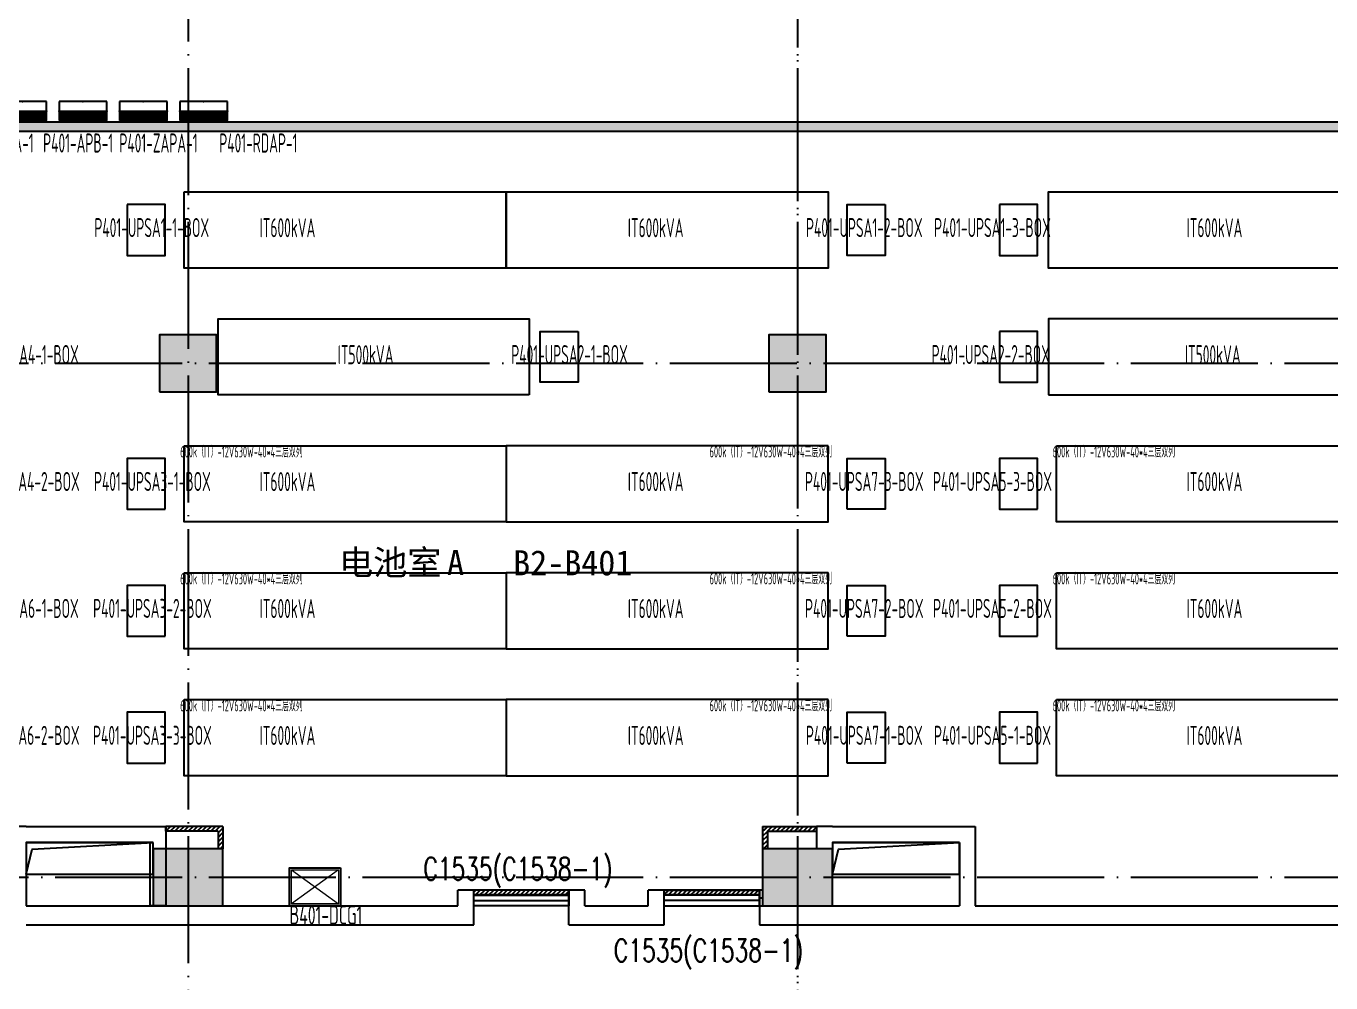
# Model space of a CAD drawing. Extents: x -18502 to 259858, y -468734 to 127958.
# Drawn here: x 16650 to 37200, y -306076 to -291000 of the extents above; entities that cross this region are included whole.
import ezdxf
from ezdxf.enums import TextEntityAlignment as Align

# ---------------------------------------------------------------- set-up
doc = ezdxf.new("R2010")
doc.units = 0
doc.header["$LTSCALE"] = 1000
doc.linetypes.add('参照-弱电底图$0$DOTE', pattern=[2.42, 2, -0.2, 0.02, -0.2])
doc.layers.get('0').update_dxf_attribs({"linetype": 'CONTINUOUS'})
for name, color, linetype in [('参照-弱电底图$0$00-新增电气设备', 6, 'CONTINUOUS'), ('参照-弱电底图$0$00-电源设备', 3, 'CONTINUOUS'), ('参照-弱电底图$0$0弱电机柜', 3, 'CONTINUOUS'), ('参照-弱电底图$0$0弱电机柜编号', 3, 'CONTINUOUS'), ('参照-弱电底图$0$COLUMN', 2, 'CONTINUOUS'), ('参照-弱电底图$0$DOTE', 14, '参照-弱电底图$0$DOTE'), ('参照-弱电底图$0$EQUIP-箱柜', 3, 'CONTINUOUS'), ('参照-弱电底图$0$PUB_HATCH', 8, 'CONTINUOUS'), ('参照-弱电底图$0$WALL', 2, 'CONTINUOUS'), ('参照-弱电底图$0$WALL-MOVE', 4, 'CONTINUOUS'), ('参照-弱电底图$0$WINDOW', 4, 'CONTINUOUS'), ('参照-弱电底图$0$WINDOW_TEXT', 7, 'CONTINUOUS'), ('参照-弱电底图$0$图层1-房间名称', 4, 'CONTINUOUS'), ('参照-弱电底图$0$图层1-房间编号', 51, 'CONTINUOUS'), ('参照-弱电底图$0$图层1-钢平台钢梁', 30, 'CONTINUOUS'), ('参照-弱电底图$0$暖通井', 21, 'CONTINUOUS')]:
    doc.layers.add(name, color=color, linetype=linetype)
doc.styles.add('参照-弱电底图$0$_TCH_LABEL', font='COMPLEX', dxfattribs={"bigfont": 'GBCBIG.shx'})
doc.styles.add('参照-弱电底图$0$_TCH_WINDOW', font='SIMPLEX', dxfattribs={"height": 3.5, "bigfont": 'GBCBIG.shx'})
doc.styles.add('参照-弱电底图$0$_TEL_DIM', font='SIMPLEX', dxfattribs={"width": 0.8, "height": 3.5, "bigfont": 'HZTXT.shx'})
doc.styles.add('参照-弱电底图$0$AUDIT_D_250910134057-0', font='simhei.ttf', dxfattribs={"width": 0.8})
doc.styles.add('参照-弱电底图$0$HZDF2', font='gbenor.shx', dxfattribs={"width": 0.7, "height": 300, "bigfont": 'gbcbig.shx'})
doc.styles.add('参照-弱电底图$0$HZDX', font='gbenor.shx', dxfattribs={"width": 0.7, "bigfont": 'gbcbig.shx'})
pattern_1 = [(45, (0, 35.9), (-35.3553532, 35.3553532), [])]
pattern_2 = [(45, (1095008.53, 201339.68), (-35.3553532, 35.3553532), [])]

# ---------------------------------------------------------------- blocks, each defined once
blk = doc.blocks.new('参照-弱电底图$0$ntong2')
at = {"layer": '参照-弱电底图$0$暖通井', "color": 0}
for points in [[(-1737444, -687972), (-1739444, -687972), (-1739444, -688472), (-1737444, -688472)], [(-1724744, -687972), (-1726744, -687972), (-1726744, -688472), (-1724744, -688472)]]:
    blk.add_lwpolyline(points, close=True, dxfattribs=at)
for points in [[(-1739444, -688472), (-1739350, -688079), (-1737444, -687972)], [(-1726744, -688472), (-1726650, -688079), (-1724744, -687972)]]:
    blk.add_lwpolyline(points, dxfattribs=at)
blk = doc.blocks.new('参照-弱电底图$0$封堵004')
at = {"layer": '参照-弱电底图$0$PUB_HATCH'}
h = blk.add_hatch(dxfattribs=at)
h.set_pattern_fill('普通砖', color=0, scale=20, style=0)
h.set_pattern_definition(pattern_1)
h.paths.add_polyline_path([(-1228987, -517987), (-1230487, -517987), (-1230487, -518062), (-1228987, -518062)])
h = blk.add_hatch(dxfattribs=at)
h.set_pattern_fill('普通砖', color=0, scale=20, style=0)
h.set_pattern_definition(pattern_1)
h.paths.add_polyline_path([(-1225988, -517987), (-1227488, -517987), (-1227488, -518062), (-1225988, -518062)])
at = {"layer": '参照-弱电底图$0$WALL-MOVE', "color": 0}
for p, q in [((-1228987, -517987), (-1230487, -517987)), ((-1230487, -518062), (-1230487, -517987)), ((-1228987, -518062), (-1230487, -518062)), ((-1228987, -518062), (-1228987, -517987)), ((-1225988, -517987), (-1227488, -517987)), ((-1227488, -518062), (-1227488, -517987)), ((-1225988, -518062), (-1227488, -518062)), ((-1225988, -518062), (-1225988, -517987))]:
    blk.add_line(p, q, dxfattribs=at)
blk = doc.blocks.new('参照-弱电底图$0$$TCHSYS$WIN2D')
at = {"color": 0}
for p, q in [((-0.5, 0.5), (0.5, 0.5)), ((-0.5, 0.5), (-0.5, -0.5)), ((0.5, 0.5), (0.5, -0.5)), ((0.5, 0.167), (-0.5, 0.167)), ((0.5, -0.167), (-0.5, -0.167)), ((-0.5, -0.5), (0.5, -0.5))]:
    blk.add_line(p, q, dxfattribs=at)
blk = doc.blocks.new('参照-弱电底图$0$_FZH')
at = {"color": 0}
blk.add_lwpolyline([(-0.5, -0.5), (0.5, -0.5), (0.5, 0.5), (-0.5, 0.5)], close=True, dxfattribs=at)
at = {"layer": '参照-弱电底图$0$PUB_HATCH', "color": 0}
blk.add_solid([(-0.5, -0.5), (0.5, -0.5), (-0.5, 0.5), (0.5, 0.5)], dxfattribs=at)
blk = doc.blocks.new('参照-弱电底图$0$600k-it三层')
at = {"color": 6}
blk.add_lwpolyline([(-1073066, -297370), (-1078136, -297370), (-1078136, -298570), (-1073066, -298570)], close=True, dxfattribs=at)
at = {"layer": '参照-弱电底图$0$00-新增电气设备', "color": 6}
blk.add_lwpolyline([(-1072766, -298370), (-1072766, -297570), (-1072166, -297570), (-1072166, -298370)], close=True, dxfattribs=at)
at = {"layer": '参照-弱电底图$0$00-新增电气设备', "color": 6, "style": '参照-弱电底图$0$HZDX', "width": 0.6}
blk.add_text('600k（IT）-12V630W-40*4三层双列', height=180, dxfattribs=at).set_placement((-1073968, -297554), align=Align.CENTER)
blk = doc.blocks.new('参照-弱电底图$0$600K-IT')
at = {"color": 6}
blk.add_lwpolyline([(-1061051, -302633), (-1055981, -302633), (-1055981, -303833), (-1061051, -303833)], close=True, dxfattribs=at)
at = {"layer": '参照-弱电底图$0$00-新增电气设备', "color": 6}
blk.add_lwpolyline([(-1061351, -303633), (-1061351, -302833), (-1061951, -302833), (-1061951, -303633)], close=True, dxfattribs=at)
at = {"layer": '参照-弱电底图$0$00-新增电气设备', "color": 6, "style": '参照-弱电底图$0$HZDX', "width": 0.6}
blk.add_text('600k（IT）-12V630W-40*4三层双列', height=180, dxfattribs=at).set_placement((-1060149, -302818), align=Align.CENTER)
blk = doc.blocks.new('参照-弱电底图$0$20250926.194024998694658')
at = {"color": 6}
for points in [[(7461, 10350), (12531, 10350), (12531, 9150), (7461, 9150)], [(12531, 10350), (17601, 10350), (17601, 9150), (12531, 9150)]]:
    blk.add_lwpolyline(points, close=True, dxfattribs=at)
at = {"layer": '参照-弱电底图$0$00-新增电气设备'}
for points in [[(26621, 9150), (21073, 9150), (21073, 10350), (26621, 10350)], [(6561, 10150), (6561, 9350), (7161, 9350), (7161, 10150)], [(18501, 10150), (18501, 9350), (17901, 9350), (17901, 10150)], [(20301, 10150), (20301, 9350), (20901, 9350), (20901, 10150)]]:
    blk.add_lwpolyline(points, close=True, dxfattribs=at)
at = {"layer": '参照-弱电底图$0$00-新增电气设备', "color": 3}
for points in [[(12896, 7150), (7996, 7150), (7996, 8350), (12896, 8350)], [(21073, 7150), (25973, 7150), (25973, 8350), (21073, 8350)], [(13668, 8150), (13668, 7350), (13068, 7350), (13068, 8150)], [(20301, 8150), (20301, 7350), (20901, 7350), (20901, 8150)]]:
    blk.add_lwpolyline(points, close=True, dxfattribs=at)
for name, p in [('参照-弱电底图$0$600K-IT', (1068511, 308983)), ('参照-弱电底图$0$600k-it三层', (1090667, 303720)), ('参照-弱电底图$0$600K-IT', (1082251, 308983)), ('参照-弱电底图$0$600K-IT', (1068511, 306983)), ('参照-弱电底图$0$600k-it三层', (1090667, 301720)), ('参照-弱电底图$0$600K-IT', (1082251, 306983)), ('参照-弱电底图$0$600K-IT', (1068511, 304983)), ('参照-弱电底图$0$600k-it三层', (1090667, 299720)), ('参照-弱电底图$0$600K-IT', (1082251, 304983))]:
    blk.add_blockref(name, p)
at = {"layer": '参照-弱电底图$0$00-新增电气设备', "color": 0, "style": '参照-弱电底图$0$HZDX', "width": 0.6}
for s, p in [('P401-UPSA1-1-BOX', (6950, 9637)), ('P401-UPSA1-2-BOX', (18172, 9637)), ('P401-UPSA1-3-BOX', (20191, 9637)), ('P401-UPSA4-1-BOX', (4878, 7637)), ('P401-UPSA2-1-BOX', (13530, 7637)), ('P401-UPSA2-2-BOX', (20164, 7637)), ('P401-UPSA4-2-BOX', (4878, 5637)), ('P401-UPSA3-1-BOX', (6960, 5637)), ('P401-UPSA7-3-BOX', (18172, 5637)), ('P401-UPSA5-3-BOX', (20191, 5637)), ('P401-UPSA6-1-BOX', (4878, 3637)), ('P401-UPSA3-2-BOX', (6960, 3637)), ('P401-UPSA7-2-BOX', (18172, 3637)), ('P401-UPSA5-2-BOX', (20191, 3637)), ('P401-UPSA6-2-BOX', (4878, 1637)), ('P401-UPSA3-3-BOX', (6960, 1637)), ('P401-UPSA7-1-BOX', (18172, 1637)), ('P401-UPSA5-1-BOX', (20191, 1637))]:
    blk.add_text(s, height=300, dxfattribs=at).set_placement(p, align=Align.CENTER)
for s, p in [('IT600kVA', (9087, 9635)), ('IT600kVA', (14886, 9635)), ('IT600kVA', (23687, 9635)), ('IT500kVA', (10318, 7635)), ('IT500kVA', (23660, 7635)), ('IT600kVA', (9087, 5635)), ('IT600kVA', (14886, 5635)), ('IT600kVA', (23687, 5635)), ('IT600kVA', (9087, 3635)), ('IT600kVA', (14886, 3635)), ('IT600kVA', (23687, 3635)), ('IT600kVA', (9087, 1635)), ('IT600kVA', (14886, 1635)), ('IT600kVA', (23687, 1635))]:
    blk.add_text(s, height=300, rotation=360, dxfattribs=at).set_placement(p, align=Align.CENTER)
at = {"layer": '参照-弱电底图$0$图层1-房间名称', "style": '参照-弱电底图$0$AUDIT_D_250910134057-0'}
for s, height, p in [('电池室', 394.3, (9899, 4314)), ('A', 394, (11600, 4314))]:
    blk.add_text(s, height=height, dxfattribs=at).set_placement(p)
blk = doc.blocks.new('*X87')
at = {"color": 0}
for p, q in [((-250, 33), (-183, 100)), ((-250, 68), (-218, 100)), ((-247, 0), (-147, 100)), ((-212, 0), (-112, 100)), ((-177, 0), (-77, 100)), ((-141, 0), (-41, 100)), ((-106, 0), (-6, 100)), ((-71, 0), (29, 100)), ((-35, 0), (65, 100)), ((0, 0), (100, 100)), ((35, 0), (135, 100)), ((71, 0), (171, 100)), ((106, 0), (206, 100)), ((141, 0), (241, 100)), ((177, 0), (250, 73)), ((212, 0), (250, 38)), ((247, 0), (250, 3))]:
    blk.add_line(p, q, dxfattribs=at)
blk = doc.blocks.new('参照-弱电底图$0$$equip$00001414')
for p, q in [((0.75, 0.6), (-0.75, 0.6)), ((-0.75, 0.6), (-0.75, 0)), ((0.75, 0), (0.75, 0.6)), ((-0.75, 0.3), (0.75, 0.3)), ((-0.75, 0), (0.75, 0))]:
    blk.add_line(p, q)
at = {"const_width": 0.3}
blk.add_lwpolyline([(-0.75, 0.15), (0.75, 0.15)], dxfattribs=at)
for p in [(0, 0.6), (-0.75, 0.3), (0, 0), (0.75, 0.3)]:
    blk.add_point(p)
at = {"xscale": 0.0030000000006112, "yscale": 0.0030000000006112, "zscale": 0.0030000000006112}
blk.add_blockref('*X87', (0, 0), dxfattribs=at)
at = {"style": '参照-弱电底图$0$_TCH_LABEL', "flags": 9}
blk.add_attdef('A', (0, 0), '', height=0.00002, dxfattribs=at)
blk = doc.blocks.new('参照-弱电底图$0$zw$4A2B')
at = {"layer": '参照-弱电底图$0$EQUIP-箱柜', "xscale": 500, "yscale": 500, "zscale": 500}
for p in [(16595, 11924), (17545, 11924), (18495, 11924), (19445, 11924)]:
    blk.add_blockref('参照-弱电底图$0$$equip$00001414', p, dxfattribs=at)
at = {"layer": '参照-弱电底图$0$00-新增电气设备', "color": 0, "style": '参照-弱电底图$0$HZDX', "width": 0.6}
for s, p in [('P401-APA-1', (16213, 11420)), ('P401-APB-1', (17470, 11420)), ('P401-ZAPA-1', (18735, 11420)), ('P401-RDAP-1', (20308, 11420))]:
    blk.add_text(s, height=300, rotation=360, dxfattribs=at).set_placement(p, align=Align.CENTER)
blk = doc.blocks.new('参照-弱电底图$0$机柜800X600')
at = {"layer": '参照-弱电底图$0$EQUIP-箱柜', "color": 1, "lineweight": 5}
for p, q in [((-370, -270), (370, 270)), ((370, -270), (-370, 270))]:
    blk.add_line(p, q, dxfattribs=at)
at = {"layer": '参照-弱电底图$0$EQUIP-箱柜', "color": 1}
blk.add_lwpolyline([(400, -300), (400, 300), (-400, 300), (-400, -300)], close=True, dxfattribs=at)
at = {"layer": '参照-弱电底图$0$EQUIP-箱柜', "color": 1, "lineweight": 5}
blk.add_lwpolyline([(370, -270), (370, 270), (-370, 270), (-370, -270)], close=True, dxfattribs=at)
at = {"layer": '参照-弱电底图$0$EQUIP-箱柜', "color": 1, "style": '参照-弱电底图$0$_TEL_DIM', "flags": 1}
for tag, p in [('REMARK', (200, -300)), ('REMARK', (400, -300)), ('A', (400, -300))]:
    blk.add_attdef(tag, text='', height=0.01, rotation=180, dxfattribs=at).set_placement(p, align=Align.MIDDLE_CENTER)
blk = doc.blocks.new('参照-弱电底图$0$$equip_U$00000192(zhang)')
at = {"xscale": 0.002, "yscale": 0.002, "zscale": 0.002}
blk.add_blockref('参照-弱电底图$0$机柜800X600', (0.8, -0.6), dxfattribs=at)
at = {"color": 7, "style": '参照-弱电底图$0$_TEL_DIM', "flags": 1}
for tag in ['A', 'REMARK']:
    blk.add_attdef(tag, text='', height=0.00002, dxfattribs=at).set_placement((0, 0), align=Align.MIDDLE_CENTER)

msp = doc.modelspace()

# ---------------------------------------------------------------- hatches: boundary and pattern name
at = {"layer": '参照-弱电底图$0$PUB_HATCH'}
h = msp.add_hatch(dxfattribs=at)
h.set_pattern_fill('石膏板', color=8, scale=20, style=0)
h.set_pattern_definition([(45, (1095025.52, 201318.12), (-50.0000013, 50.0000013), [16, -54.71068]), (135, (1095136.83, 201318.12), (-50.0000013, -50.0000013), [16, -54.71068])])
h.paths.add_polyline_path([(38400, -292587.7), (38325, -292512.7), (15850.3, -292512.7), (15799.3, -292562.7), (15847.3, -292662.7), (38325, -292662.7)])
h = msp.add_hatch(dxfattribs=at)
h.set_pattern_fill('普通砖', color=8, scale=20, style=0)
h.set_pattern_definition(pattern_2)
h.paths.add_polyline_path([(19675, -303687.7), (19750, -303612.7), (18850, -303612.7), (18850, -303687.7)])
h = msp.add_hatch(dxfattribs=at)
h.set_pattern_fill('普通砖', color=8, scale=20, style=0)
h.set_pattern_definition(pattern_2)
h.paths.add_polyline_path([(19750, -303612.7), (19675, -303687.7), (19675, -303962.7), (19750, -303962.7)])
h = msp.add_hatch(dxfattribs=at)
h.set_pattern_fill('普通砖', color=8, scale=20, style=0)
h.set_pattern_definition(pattern_2)
h.paths.add_polyline_path([(28325, -303687.7), (28250, -303612.7), (28250, -303962.7), (28325, -303962.7)])
h = msp.add_hatch(dxfattribs=at)
h.set_pattern_fill('普通砖', color=8, scale=20, style=0)
h.set_pattern_definition(pattern_2)
h.paths.add_polyline_path([(28250, -303612.7), (28325, -303687.7), (29100, -303687.7), (29100, -303612.7)])

# ---------------------------------------------------------------- linework, layer by layer
at = {"layer": '参照-弱电底图$0$DOTE', "color": 8}
for p, q in [((19200, -245684.7), (19200, -308497)), ((19200, -245684.7), (19200, -308497)), ((28800, -245684.7), (28800, -308497)), ((28800, -245779.9), (28800, -308592.3)), ((-4670.9, -296312.7), (81207.9, -296312.7)), ((-4670.9, -296312.7), (81118.8, -296312.7)), ((-4670.9, -304412.7), (81207.9, -304412.7)), ((-4670.9, -304412.7), (81118.8, -304412.7))]:
    msp.add_line(p, q, dxfattribs=at)
at = {"layer": '参照-弱电底图$0$WALL', "color": 8}
for p, q in [((16650, -303612.7), (16400, -303612.7)), ((16650, -303612.7), (18850, -303612.7)), ((18850, -303612.7), (18850, -304862.7)), ((29100, -303612.7), (29100, -303862.7)), ((29350, -303612.7), (29100, -303612.7)), ((29350, -303612.7), (31600, -303612.7)), ((31600, -303612.7), (31600, -304862.7)), ((16650, -303862.7), (18600, -303862.7)), ((16650, -303862.7), (16650, -304862.7)), ((18600, -303862.7), (18600, -304862.7)), ((29100, -303862.7), (29100, -303962.7)), ((29350, -303862.7), (31350, -303862.7)), ((29350, -303862.7), (29350, -303962.7)), ((31350, -303862.7), (31350, -304862.7)), ((23450.4, -304862.7), (23450.4, -304612.7)), ((23700.4, -304612.7), (23450.4, -304612.7)), ((23700.4, -304862.7), (23700.4, -304612.7)), ((25450.4, -304612.7), (25200.4, -304612.7)), ((25200.4, -304612.7), (25200.4, -304862.7)), ((25450.4, -304862.7), (25450.4, -304612.7)), ((26450, -304862.7), (26450, -304612.7)), ((26700, -304612.7), (26450, -304612.7)), ((26700, -304862.7), (26700, -304612.7)), ((28250, -304612.7), (28200, -304612.7)), ((28200, -304612.7), (28200, -304862.7)), ((28200, -304862.7), (28200, -304737.7)), ((28200, -304737.7), (28250, -304737.7)), ((16650, -304862.7), (18650, -304862.7)), ((18850, -304862.7), (18600, -304862.7)), ((19750, -304862.7), (23450.4, -304862.7)), ((23700.4, -305162.7), (23700.4, -304862.7)), ((25200.4, -305162.7), (25200.4, -304862.7)), ((25450.4, -304862.7), (26450, -304862.7)), ((26700, -305162.7), (26700, -304862.7)), ((28200, -304862.7), (28250, -304862.7)), ((28200, -304862.7), (28250, -304862.7)), ((28200, -304862.7), (28200, -305162.7)), ((28200, -304862.7), (28250, -304862.7)), ((29350, -304862.7), (31350, -304862.7)), ((31600, -304862.7), (37425.5, -304862.7)), ((16650, -305162.7), (19200, -305162.7)), ((19200, -305162.7), (23700.4, -305162.7)), ((25200.4, -305162.7), (26700, -305162.7)), ((28200, -305162.7), (28800, -305162.7)), ((28800, -305162.7), (31350, -305162.7)), ((31350, -305162.7), (37425.5, -305162.7))]:
    msp.add_line(p, q, dxfattribs=at)
at = {"layer": '参照-弱电底图$0$WALL-MOVE', "color": 8}
for p, q in [((38325, -292512.7), (15850.3, -292512.7)), ((38325, -292662.7), (15847.3, -292662.7)), ((19750, -303612.7), (18850, -303612.7)), ((18850, -303687.7), (18850, -303612.7)), ((19675, -303687.7), (18850, -303687.7)), ((19675, -303687.7), (19675, -303962.7)), ((19750, -303612.7), (19750, -303962.7)), ((28250, -303612.7), (28250, -303962.7)), ((28250, -303612.7), (29100, -303612.7)), ((28325, -303687.7), (28325, -303962.7)), ((28325, -303687.7), (29100, -303687.7)), ((29100, -303612.7), (29100, -303687.7))]:
    msp.add_line(p, q, dxfattribs=at)

# ---------------------------------------------------------------- block references
at = {"layer": '参照-弱电底图$0$00-电源设备', "color": 0}
for name, p in [('参照-弱电底图$0$zw$4A2B', (0, -304412.8)), ('参照-弱电底图$0$20250926.194024998694658', (11679.4, -303962.8))]:
    msp.add_blockref(name, p, dxfattribs=at)
at = {"layer": '参照-弱电底图$0$0弱电机柜', "xscale": -500, "yscale": 500, "zscale": 500, "rotation": 180}
msp.add_blockref('参照-弱电底图$0$$equip_U$00000192(zhang)', (20800, -304862.8), dxfattribs=at)
at = {"layer": '参照-弱电底图$0$COLUMN', "color": 8}
for p, xscale, yscale, zscale in [((19200, -296312.7), 900, 900, 900), ((28800, -296312.7), 900, 900, 900), ((19200, -304412.7), 1100.000000027707, 899.999987234245, 899.999987234245), ((28800, -304412.7), 1100.000000027474, 899.999987234245, 899.999987234245)]:
    msp.add_blockref('参照-弱电底图$0$_FZH', p, dxfattribs=dict(at, xscale=xscale, yscale=yscale, zscale=zscale))
at = {"layer": '参照-弱电底图$0$WINDOW', "color": 8}
ref = msp.add_blockref('参照-弱电底图$0$$TCHSYS$WIN2D', (24450.4, -304737.7), dxfattribs=dict(at, xscale=-1500, yscale=-250, zscale=-1500))
ref.add_attrib('A', 'C1535(C1538-1)', (22908.4, -304455.3), dxfattribs={"layer": '参照-弱电底图$0$WINDOW_TEXT', "height": 357, "style": '参照-弱电底图$0$_TCH_WINDOW', "width": 0.705882})
ref = msp.add_blockref('参照-弱电底图$0$$TCHSYS$WIN2D', (27450, -304737.7), dxfattribs=dict(at, xscale=1500, yscale=-250, zscale=1500))
ref.add_attrib('A', 'C1535(C1538-1)', (25908, -305741.7), dxfattribs={"layer": '参照-弱电底图$0$WINDOW_TEXT', "height": 357, "style": '参照-弱电底图$0$_TCH_WINDOW', "width": 0.705882})
at = {"layer": '参照-弱电底图$0$图层1-钢平台钢梁', "color": 8}
msp.add_blockref('参照-弱电底图$0$封堵004', (1254187.5, 213374.4), dxfattribs=at)
at = {"layer": '参照-弱电底图$0$暖通井', "color": 8}
msp.add_blockref('参照-弱电底图$0$ntong2', (1756093.8, 384109.2), dxfattribs=at)

# ---------------------------------------------------------------- texts
at = {"layer": '参照-弱电底图$0$0弱电机柜编号', "linetype": 'Continuous', "style": '参照-弱电底图$0$HZDF2', "width": 0.7}
msp.add_text('B401-DCG1', height=300, dxfattribs=at).set_placement((20800, -305156))
at = {"layer": '参照-弱电底图$0$图层1-房间名称', "color": 8, "style": '参照-弱电底图$0$AUDIT_D_250910134057-0'}
for s, p in [('电池室', (21578.2, -299648.7)), ('A', (23279.4, -299648.7))]:
    msp.add_text(s, height=394.3, dxfattribs=at).set_placement(p)
at = {"layer": '参照-弱电底图$0$图层1-房间编号', "color": 8, "style": '参照-弱电底图$0$AUDIT_D_250910134057-0'}
msp.add_text('B2-B401', height=394.3, dxfattribs=at).set_placement((24321.2, -299653.7))

doc.saveas('drawing.dxf')
